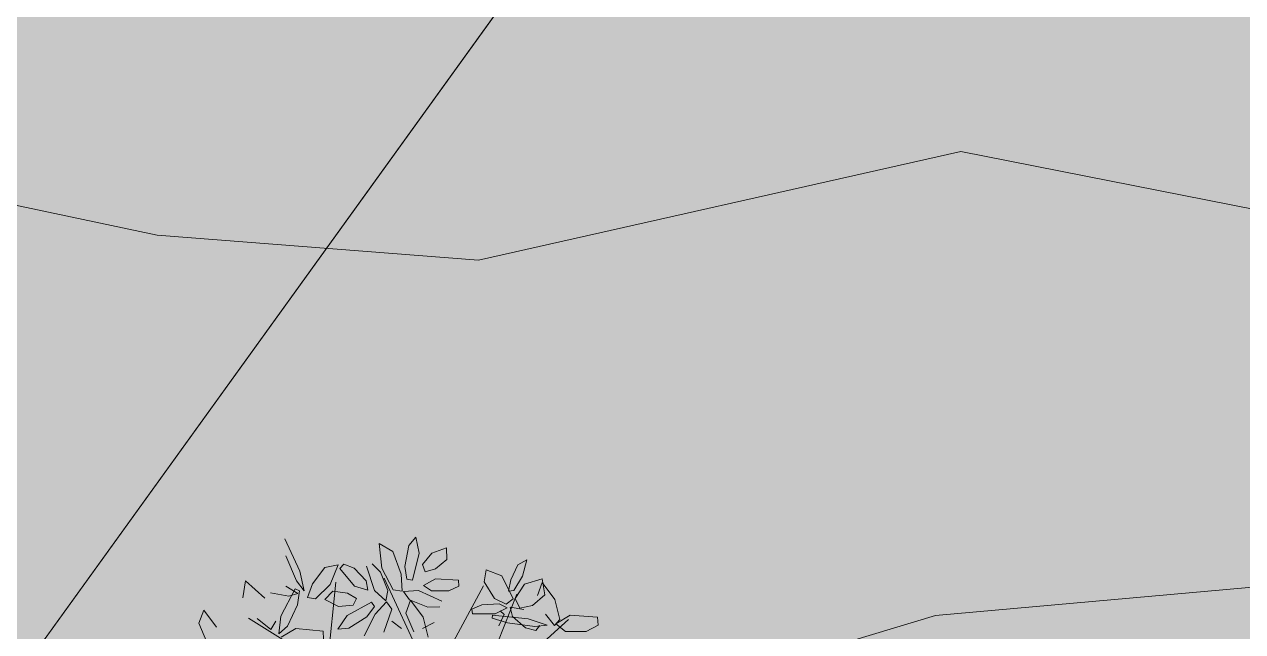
# Model space of a CAD drawing. Header units: inches. Extents: x 218980 to 233865, y 587194 to 599270.
# Drawn here: x 219029.03 to 219045.75, y 587371.7 to 587380.04 of the extents above; entities that cross this region are included whole.
import ezdxf

# ---------------------------------------------------------------- set-up
doc = ezdxf.new("R2010")
doc.units = ezdxf.units.IN
doc.header["$MEASUREMENT"] = 0
doc.linetypes.add('01', pattern=[0])
doc.layers.get('0').update_dxf_attribs({"lineweight": 0})
for name, color, linetype, lineweight in [('Minor Contour', 250, 'Continuous', 0), ('Proposed Services', 11, '01', 0), ('Proposed Urban Design', 250, 'Continuous', 0)]:
    doc.layers.add(name, color=color, linetype=linetype, lineweight=lineweight)
doc.layers.add('Open Space Within Settlement Active', color=7, linetype='01', lineweight=0, true_color=0xb1d336)
doc.layers.add('Open Space Within Settlement Passive', color=7, linetype='01', lineweight=0, true_color=0xcbe279)

# ---------------------------------------------------------------- blocks, each defined once
blk = doc.blocks.new('tree2')
at = {"color": 60}
for p, q in [((325197.497, 3048397.743), (325197.591, 3048397.858)), ((325197.591, 3048397.858), (325197.638, 3048397.639)), ((325195.998, 3048397.39), (325195.795, 3048397.835)), ((325197.089, 3048397.773), (325197.277, 3048397.664)), ((325197.127, 3048397.433), (325197.089, 3048397.773)), ((325197.442, 3048397.456), (325197.497, 3048397.743)), ((325197.811, 3048397.641), (325198.011, 3048397.712)), ((325198.011, 3048397.712), (325198.015, 3048397.55)), ((325195.807, 3048397.604), (325195.955, 3048397.257)), ((325197.277, 3048397.664), (325197.388, 3048397.349)), ((325197.638, 3048397.639), (325197.545, 3048397.27)), ((325197.684, 3048397.482), (325197.811, 3048397.641)), ((325198.015, 3048397.55), (325197.861, 3048397.424)), ((325199.115, 3048397.546), (325198.994, 3048397.478)), ((325199.057, 3048397.322), (325199.115, 3048397.546)), ((325196.058, 3048397.122), (325195.998, 3048397.39)), ((325196.34, 3048397.442), (325196.173, 3048397.217)), ((325196.526, 3048397.477), (325196.34, 3048397.442)), ((325196.416, 3048397.209), (325196.526, 3048397.477)), ((325196.548, 3048397.427), (325196.603, 3048397.487)), ((325196.75, 3048397.186), (325196.548, 3048397.427)), ((325196.603, 3048397.487), (325196.743, 3048397.433)), ((325196.743, 3048397.433), (325196.91, 3048397.26)), ((325197.026, 3048397.127), (325196.916, 3048397.46)), ((325196.99, 3048397.494), (325197.105, 3048397.376)), ((325197.105, 3048397.376), (325197.205, 3048397.126)), ((325197.282, 3048397.134), (325197.127, 3048397.433)), ((325197.469, 3048397.281), (325197.442, 3048397.456)), ((325197.721, 3048397.384), (325197.684, 3048397.482)), ((325197.861, 3048397.424), (325197.721, 3048397.384)), ((325198.529, 3048397.245), (325198.558, 3048397.412)), ((325198.558, 3048397.412), (325198.771, 3048397.329)), ((325198.994, 3048397.478), (325198.897, 3048397.273)), ((325195.252, 3048397.257), (325195.218, 3048397.026)), ((325195.52, 3048397.021), (325195.252, 3048397.257)), ((325195.97, 3048397.084), (325195.805, 3048397.184)), ((325195.955, 3048397.257), (325196.058, 3048397.122)), ((325196.173, 3048397.217), (325196.106, 3048397.031)), ((325196.214, 3048397.01), (325196.416, 3048397.209)), ((325196.932, 3048397.129), (325196.75, 3048397.186)), ((325196.91, 3048397.26), (325196.932, 3048397.129)), ((325197.388, 3048397.349), (325197.403, 3048397.117)), ((325197.545, 3048397.27), (325197.469, 3048397.281)), ((325197.696, 3048397.195), (325197.862, 3048397.287)), ((325197.806, 3048397.12), (325197.696, 3048397.195)), ((325197.862, 3048397.287), (325198.176, 3048397.268)), ((325198.182, 3048397.187), (325198.046, 3048397.123)), ((325198.176, 3048397.268), (325198.182, 3048397.187)), ((325198.672, 3048397.017), (325198.529, 3048397.245)), ((325198.771, 3048397.329), (325198.929, 3048397.012)), ((325198.897, 3048397.273), (325198.863, 3048397.119)), ((325198.935, 3048397.127), (325199.057, 3048397.322)), ((325198.954, 3048397.018), (325199.084, 3048397.215)), ((325199.084, 3048397.215), (325199.325, 3048397.285)), ((325199.327, 3048397.235), (325199.262, 3048397.058)), ((325199.325, 3048397.285), (325199.364, 3048397.068)), ((325199.501, 3048397.004), (325199.327, 3048397.235)), ((325195.598, 3048397.095), (325195.849, 3048397.049)), ((325195.738, 3048396.772), (325195.933, 3048397.148)), ((325195.849, 3048397.049), (325195.97, 3048397.084)), ((325195.933, 3048397.148), (325195.996, 3048397.121)), ((325195.996, 3048397.121), (325195.967, 3048396.929)), ((325196.106, 3048397.031), (325196.214, 3048397.01)), ((325196.34, 3048397.001), (325196.454, 3048397.116)), ((325196.454, 3048397.116), (325196.652, 3048397.091)), ((325196.652, 3048397.091), (325196.777, 3048397.017)), ((325196.777, 3048397.017), (325196.731, 3048396.923)), ((325197.18, 3048396.986), (325197.026, 3048397.127)), ((325197.205, 3048397.126), (325197.18, 3048396.986)), ((325197.403, 3048397.117), (325197.282, 3048397.134)), ((325197.421, 3048397.113), (325197.63, 3048397.128)), ((325197.505, 3048396.999), (325197.421, 3048397.113)), ((325197.63, 3048397.128), (325197.947, 3048396.978)), ((325198.046, 3048397.123), (325197.806, 3048397.12)), ((325198.83, 3048396.94), (325198.672, 3048397.017)), ((325198.863, 3048397.119), (325198.935, 3048397.127)), ((325199.021, 3048396.882), (325198.954, 3048397.018)), ((325199.364, 3048397.068), (325199.192, 3048396.919)), ((325194.68, 3048396.855), (325194.614, 3048396.678)), ((325194.853, 3048396.623), (325194.68, 3048396.855)), ((325195.967, 3048396.929), (325195.831, 3048396.634)), ((325196.528, 3048396.906), (325196.34, 3048397.001)), ((325196.731, 3048396.923), (325196.528, 3048396.906)), ((325196.649, 3048396.781), (325196.981, 3048396.968)), ((325197.026, 3048396.905), (325196.917, 3048396.765)), ((325196.981, 3048396.968), (325197.026, 3048396.905)), ((325197.032, 3048396.799), (325197.19, 3048396.97)), ((325197.261, 3048396.871), (325197.151, 3048396.552)), ((325197.19, 3048396.97), (325197.261, 3048396.871)), ((325197.52, 3048396.992), (325197.455, 3048396.814)), ((325197.756, 3048396.899), (325197.505, 3048396.999)), ((325197.694, 3048396.761), (325197.52, 3048396.992)), ((325197.921, 3048396.901), (325197.756, 3048396.899)), ((325198.362, 3048396.87), (325198.496, 3048396.928)), ((325198.368, 3048396.805), (325198.362, 3048396.87)), ((325198.496, 3048396.928), (325198.736, 3048396.941)), ((325198.847, 3048396.887), (325198.682, 3048396.804)), ((325198.736, 3048396.941), (325198.847, 3048396.887)), ((325198.929, 3048397.012), (325198.83, 3048396.94)), ((325198.888, 3048396.898), (325199.074, 3048396.863)), ((325198.917, 3048396.768), (325198.888, 3048396.898)), ((325199.192, 3048396.919), (325199.021, 3048396.882)), ((325199.569, 3048396.729), (325199.501, 3048397.004)), ((325195.413, 3048396.741), (325195.602, 3048396.589)), ((325195.602, 3048396.589), (325195.671, 3048396.706)), ((325195.712, 3048396.53), (325195.738, 3048396.772)), ((325196.522, 3048396.597), (325196.649, 3048396.781)), ((325196.917, 3048396.765), (325196.671, 3048396.607)), ((325196.88, 3048396.502), (325197.032, 3048396.799)), ((325197.394, 3048396.603), (325197.262, 3048396.705)), ((325197.455, 3048396.814), (325197.563, 3048396.556)), ((325197.844, 3048396.686), (325197.682, 3048396.602)), ((325197.762, 3048396.485), (325197.694, 3048396.761)), ((325198.682, 3048396.804), (325198.368, 3048396.805)), ((325198.645, 3048396.789), (325198.639, 3048396.745)), ((325198.639, 3048396.745), (325198.85, 3048396.682)), ((325199.132, 3048396.737), (325198.645, 3048396.789)), ((325198.804, 3048396.797), (325198.731, 3048396.642)), ((325198.749, 3048396.846), (325198.804, 3048396.797)), ((325198.85, 3048396.682), (325199.224, 3048396.632)), ((325199.096, 3048396.614), (325198.917, 3048396.768)), ((325199.393, 3048396.651), (325199.132, 3048396.737)), ((325199.37, 3048396.799), (325199.496, 3048396.647)), ((325199.496, 3048396.647), (325199.569, 3048396.729)), ((325199.512, 3048396.666), (325199.711, 3048396.789)), ((325199.711, 3048396.789), (325200.087, 3048396.758)), ((325194.614, 3048396.678), (325194.721, 3048396.418)), ((325195.831, 3048396.634), (325195.712, 3048396.53)), ((325195.743, 3048396.483), (325195.944, 3048396.603)), ((325195.944, 3048396.603), (325196.319, 3048396.567)), ((325196.319, 3048396.567), (325196.324, 3048396.457)), ((325196.671, 3048396.607), (325196.522, 3048396.597)), ((325199.24, 3048396.576), (325199.096, 3048396.614)), ((325199.224, 3048396.632), (325199.393, 3048396.651)), ((325199.292, 3048396.644), (325199.24, 3048396.576)), ((325199.644, 3048396.565), (325199.512, 3048396.666)), ((325199.932, 3048396.564), (325199.644, 3048396.565))]:
    blk.add_line(p, q, dxfattribs=at)
at = {"color": 44}
for p, q in [((325196.376, 3048396.066), (325196.491, 3048397.241)), ((325197.79, 3048395.925), (325197.157, 3048397.296)), ((325197.484, 3048395.268), (325198.521, 3048397.192)), ((325198.421, 3048395.678), (325198.98, 3048397.077)), ((325196.327, 3048396.103), (325195.296, 3048396.747)), ((325197.575, 3048394.824), (325199.687, 3048396.726))]:
    blk.add_line(p, q, dxfattribs=at)
at = {"color": 62}
for p, q in [((325200.087, 3048396.758), (325200.094, 3048396.648)), ((325200.094, 3048396.648), (325199.932, 3048396.564))]:
    blk.add_line(p, q, dxfattribs=at)

msp = doc.modelspace()

# ---------------------------------------------------------------- hatches: boundary and pattern name
at = {"layer": 'Open Space Within Settlement Passive'}
h = msp.add_hatch(color=256, dxfattribs=at)
h.dxf.hatch_style = 1
h.paths.add_polyline_path([(219005.365, 587428.465), (219007.511, 587431.444), (218991.285, 587443.136), (218991.841, 587441.632), (219001.372, 587412.667), (219011.65, 587392.01), (219013.407, 587378.786), (219026.788, 587368.102), (219038.837, 587384.825), (219019.283, 587398.741), (219028.637, 587411.723), (219022.389, 587416.169)])
h = msp.add_hatch(color=256, dxfattribs=at)
h.dxf.hatch_style = 1
h.paths.add_polyline_path([(219038.837, 587384.825), (219045.874, 587380.495), (219063.52, 587353.383), (219061.423, 587347.7), (219038.086, 587359.082), (219026.788, 587368.102)])

# ---------------------------------------------------------------- linework, layer by layer
at = {"layer": 'Minor Contour'}
for points in [[(219019.285, 587374.094), (219024.712, 587372.101), (219030.212, 587370.439), (219036.635, 587370.439), (219041.536, 587371.92), (219048.245, 587372.517), (219055.777, 587371.095), (219061.643, 587373.243), (219064.939, 587373.817), (219067.998, 587372.448), (219069.738, 587372.1), (219071.181, 587371.987), (219072.473, 587372.155), (219075.518, 587372.995), (219077.693, 587372.99), (219081.006, 587374.169), (219085.336, 587373.917), (219089.146, 587374.229), (219092.269, 587375.413), (219095.104, 587376.661), (219098.826, 587379.187), (219100.813, 587380.893)], [(219013.243, 587380.023), (219013.692, 587379.624), (219014.818, 587379.52), (219016.113, 587379.652), (219018.221, 587379.818), (219030.85, 587377.146), (219035.26, 587376.803), (219041.885, 587378.293), (219052.389, 587376.221), (219057.193, 587375.724), (219059.786, 587376.403), (219061.235, 587377.402), (219065.43, 587377.856), (219068.982, 587377.856), (219072.169, 587378.039), (219074.497, 587377.489), (219078.034, 587376.715), (219081.391, 587376.487), (219085.303, 587376.682), (219090.127, 587377.145), (219092.504, 587378.783), (219095.205, 587380.064)]]:
    msp.add_lwpolyline(points, dxfattribs=at)
at = {"layer": 'Open Space Within Settlement Active'}
msp.add_lwpolyline([(219046.505, 587395.466), (219026.788, 587368.102), (219038.086, 587359.082), (219059.345, 587348.467), (219066.33, 587345.89), (219075.658, 587343.995), (219091.801, 587366.52), (219091.863, 587383.62)], dxfattribs=at)
at = {"layer": 'Proposed Services'}
msp.add_lwpolyline([(219005.365, 587428.465), (219007.511, 587431.444), (218991.285, 587443.136), (218991.841, 587441.632), (219001.372, 587412.667), (219011.65, 587392.01), (219013.407, 587378.786), (219026.788, 587368.102), (219038.837, 587384.825), (219019.283, 587398.741), (219028.637, 587411.723), (219022.389, 587416.169)], close=True, dxfattribs=at)
at = {"layer": 'Proposed Urban Design'}
msp.add_lwpolyline([(219038.837, 587384.825), (219045.874, 587380.495), (219063.52, 587353.383), (219061.423, 587347.7), (219038.086, 587359.082), (219026.788, 587368.102)], close=True, dxfattribs=at)

# ---------------------------------------------------------------- block references
msp.add_blockref('tree2', (-106163.19, -2461024.864), dxfattribs=at)

doc.saveas('drawing.dxf')
